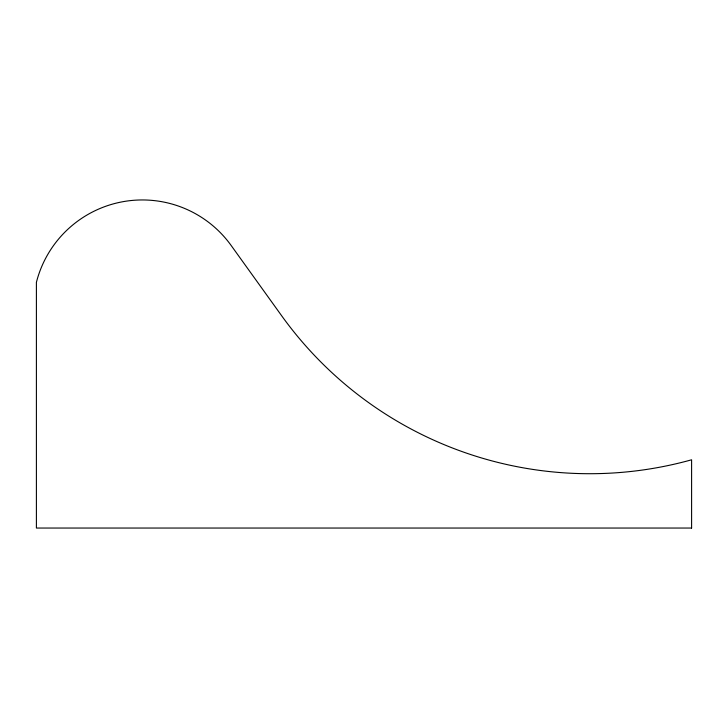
<?xml version="1.0" encoding="UTF-8"?>
<svg xmlns="http://www.w3.org/2000/svg" width="728" height="728" viewBox="0 0 728 728"><rect width="100%" height="100%" fill="white"/><g stroke="black" fill="none" stroke-linecap="round" stroke-linejoin="round"><path stroke-width="1.09" d="M691.6 528.046L36.4 528.046L36.4 282.346A109.337 109.337 0 0 1 231.158 245.491L281.572 315.652A379.506 379.506 0 0 0 691.6 459.796L691.6 528.046"/></g></svg>
